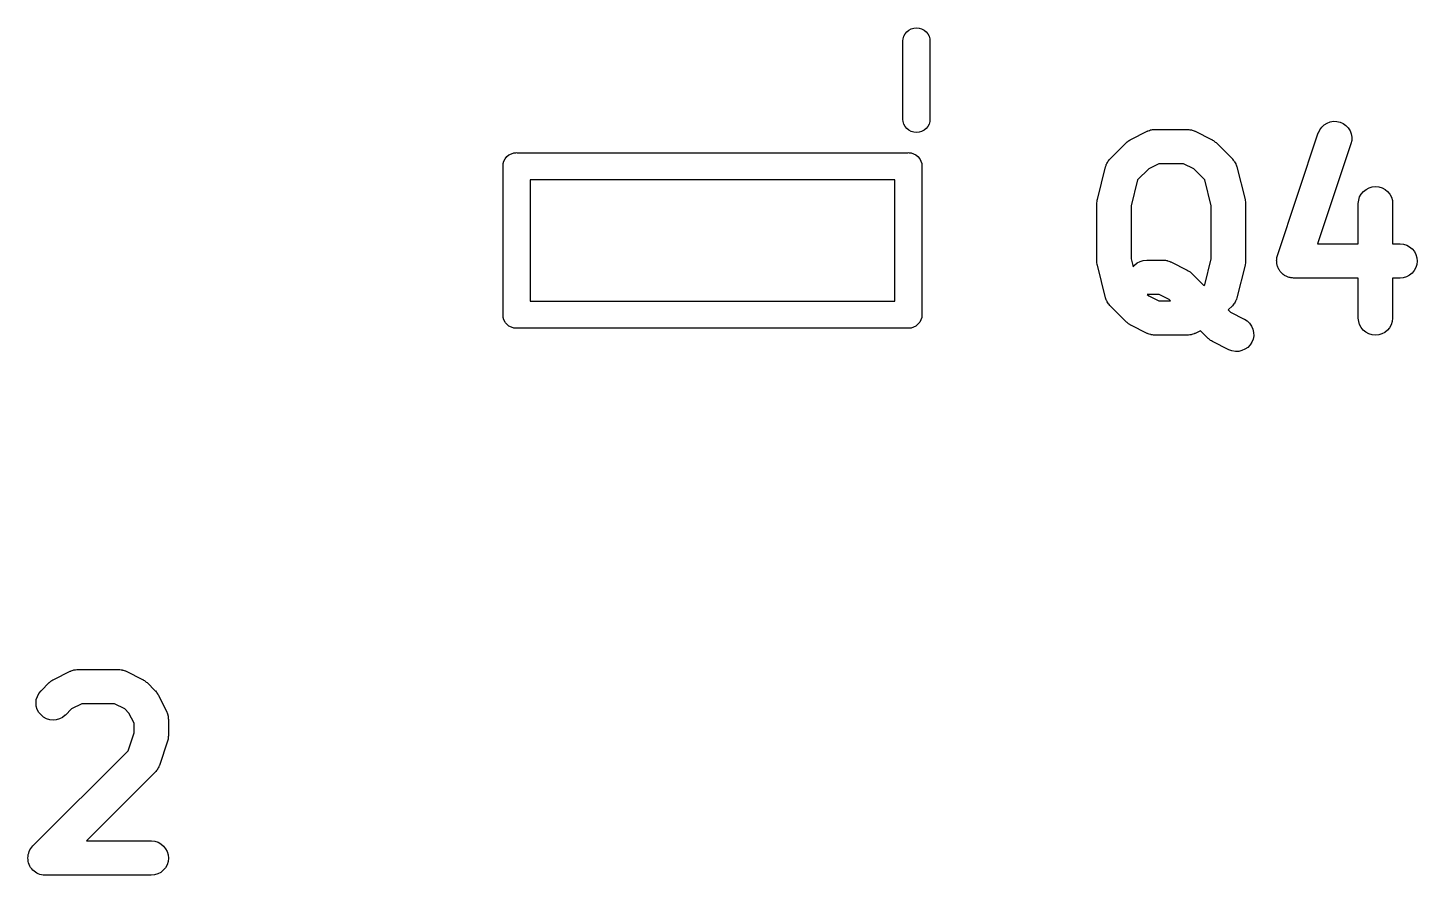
# Model space of a CAD drawing. Extents: x 52.4 to 149.4, y -66.8 to -27.6.
# Drawn here: x 110.93 to 121.22, y -43.7 to -37.42 of the extents above; entities that cross this region are included whole.
import ezdxf

# ---------------------------------------------------------------- set-up
doc = ezdxf.new("R2010")
doc.units = 0
doc.layers.add('BLACK', color=7, linetype='CONTINUOUS')

msp = doc.modelspace()

# ---------------------------------------------------------------- linework, layer by layer
at = {"layer": 'BLACK', "linetype": 'CONTINUOUS'}
for p, q in [((117.472, -37.4322), (117.49, -37.4264)), ((117.49, -37.4264), (117.51, -37.4245)), ((117.51, -37.4245), (117.53, -37.4264)), ((117.53, -37.4264), (117.548, -37.4322)), ((117.41, -37.5201), (117.411, -37.5054)), ((117.41, -38.1049), (117.41, -37.5201)), ((117.411, -37.5054), (117.417, -37.4865)), ((117.417, -37.4865), (117.426, -37.4692)), ((117.426, -37.4692), (117.439, -37.4539)), ((117.439, -37.4539), (117.454, -37.4415)), ((117.454, -37.4415), (117.472, -37.4322)), ((117.548, -37.4322), (117.566, -37.4415)), ((117.566, -37.4415), (117.581, -37.4539)), ((117.581, -37.4539), (117.594, -37.4692)), ((117.594, -37.4692), (117.603, -37.4865)), ((117.603, -37.4865), (117.609, -37.5054)), ((117.609, -37.5054), (117.61, -37.5201)), ((117.61, -37.5201), (117.61, -38.1049)), ((117.411, -38.1196), (117.41, -38.1049)), ((117.417, -38.1385), (117.411, -38.1196)), ((117.426, -38.1558), (117.417, -38.1385)), ((117.603, -38.1385), (117.594, -38.1558)), ((117.609, -38.1196), (117.603, -38.1385)), ((117.61, -38.1049), (117.609, -38.1196)), ((120.51, -38.1597), (120.528, -38.1428)), ((120.528, -38.1428), (120.549, -38.1299)), ((120.549, -38.1299), (120.572, -38.1212)), ((120.572, -38.1212), (120.597, -38.1173)), ((120.597, -38.1173), (120.622, -38.1182)), ((120.622, -38.1182), (120.646, -38.1238)), ((120.646, -38.1238), (120.668, -38.1341)), ((120.668, -38.1341), (120.688, -38.1485)), ((120.688, -38.1485), (120.705, -38.1666)), ((117.439, -38.1711), (117.426, -38.1558)), ((117.454, -38.1835), (117.439, -38.1711)), ((117.472, -38.1928), (117.454, -38.1835)), ((117.49, -38.1986), (117.472, -38.1928)), ((117.51, -38.2005), (117.49, -38.1986)), ((117.53, -38.1986), (117.51, -38.2005)), ((117.548, -38.1928), (117.53, -38.1986)), ((117.566, -38.1835), (117.548, -38.1928)), ((117.581, -38.1711), (117.566, -38.1835)), ((117.594, -38.1558), (117.581, -38.1711)), ((119.091, -38.2552), (119.097, -38.2514)), ((119.097, -38.2514), (119.217, -38.1909)), ((119.217, -38.1909), (119.219, -38.1901)), ((119.219, -38.1901), (119.223, -38.1889)), ((119.223, -38.1889), (119.226, -38.1871)), ((119.226, -38.1871), (119.234, -38.1846)), ((119.234, -38.1846), (119.242, -38.1816)), ((119.242, -38.1816), (119.246, -38.181)), ((119.246, -38.181), (119.25, -38.1799)), ((119.25, -38.1799), (119.258, -38.1791)), ((119.258, -38.1791), (119.267, -38.1777)), ((119.267, -38.1777), (119.271, -38.1779)), ((119.271, -38.1779), (119.274, -38.1775)), ((119.274, -38.1775), (119.516, -38.1775)), ((119.516, -38.1775), (119.518, -38.1775)), ((119.518, -38.1775), (119.522, -38.178)), ((119.522, -38.178), (119.525, -38.1779)), ((119.525, -38.1779), (119.534, -38.1793)), ((119.534, -38.1793), (119.543, -38.1803)), ((119.543, -38.1803), (119.546, -38.1814)), ((119.546, -38.1814), (119.55, -38.1821)), ((119.55, -38.1821), (119.558, -38.1852)), ((119.558, -38.1852), (119.566, -38.1878)), ((119.566, -38.1878), (119.569, -38.1896)), ((119.569, -38.1896), (119.573, -38.1909)), ((119.573, -38.1909), (119.694, -38.2514)), ((119.694, -38.2514), (119.696, -38.2522)), ((119.696, -38.2522), (119.702, -38.2561)), ((120.182, -39.111), (120.484, -38.2039)), ((120.484, -38.2039), (120.485, -38.2022)), ((120.485, -38.2022), (120.495, -38.1797)), ((120.495, -38.1797), (120.51, -38.1597)), ((120.705, -38.1666), (120.719, -38.1876)), ((120.719, -38.1876), (120.727, -38.2108)), ((120.727, -38.2108), (120.731, -38.2353)), ((120.731, -38.2353), (120.731, -38.26)), ((114.512, -38.3572), (114.53, -38.3514)), ((114.53, -38.3514), (114.545, -38.35)), ((114.545, -38.35), (114.55, -38.3495)), ((114.55, -38.3495), (114.555, -38.35)), ((114.555, -38.35), (117.445, -38.35)), ((117.445, -38.35), (117.45, -38.3495)), ((117.45, -38.3495), (117.455, -38.35)), ((117.455, -38.35), (117.47, -38.3514)), ((117.47, -38.3514), (117.488, -38.3572)), ((118.943, -38.3961), (119.064, -38.2752)), ((119.064, -38.2752), (119.065, -38.274)), ((119.065, -38.274), (119.07, -38.2695)), ((119.07, -38.2695), (119.076, -38.2646)), ((119.076, -38.2646), (119.08, -38.2618)), ((119.08, -38.2618), (119.084, -38.2585)), ((119.084, -38.2585), (119.091, -38.2552)), ((119.702, -38.2561), (119.708, -38.2595)), ((119.708, -38.2595), (119.712, -38.2628)), ((119.712, -38.2628), (119.716, -38.2657)), ((119.716, -38.2657), (119.721, -38.2707)), ((119.721, -38.2707), (119.727, -38.2752)), ((119.727, -38.2752), (119.848, -38.3961)), ((120.725, -38.2842), (120.479, -39.0242)), ((120.731, -38.26), (120.725, -38.2842)), ((114.45, -38.45), (114.451, -38.4304)), ((114.45, -38.4549), (114.45, -38.45)), ((114.45, -39.5451), (114.45, -38.4549)), ((114.451, -38.4304), (114.457, -38.4115)), ((114.457, -38.4115), (114.466, -38.3942)), ((114.466, -38.3942), (114.479, -38.3789)), ((114.479, -38.3789), (114.494, -38.3665)), ((114.494, -38.3665), (114.512, -38.3572)), ((117.488, -38.3572), (117.506, -38.3665)), ((117.506, -38.3665), (117.521, -38.3789)), ((117.521, -38.3789), (117.534, -38.3942)), ((117.534, -38.3942), (117.543, -38.4115)), ((117.543, -38.4115), (117.549, -38.4304)), ((117.549, -38.4304), (117.55, -38.45)), ((117.55, -38.45), (117.55, -38.4549)), ((117.55, -38.4549), (117.55, -39.5451)), ((118.849, -38.6971), (118.909, -38.4551)), ((118.909, -38.4551), (118.91, -38.4534)), ((118.91, -38.4534), (118.913, -38.4454)), ((118.913, -38.4454), (118.915, -38.4371)), ((118.915, -38.4371), (118.917, -38.4338)), ((118.917, -38.4338), (118.918, -38.4302)), ((118.918, -38.4302), (118.923, -38.4229)), ((118.923, -38.4229), (118.927, -38.4153)), ((118.927, -38.4153), (118.929, -38.4123)), ((118.929, -38.4123), (118.931, -38.4091)), ((118.931, -38.4091), (118.937, -38.4028)), ((118.937, -38.4028), (118.943, -38.3961)), ((119.304, -38.4315), (119.229, -38.4694)), ((119.486, -38.4315), (119.304, -38.4315)), ((119.562, -38.4694), (119.486, -38.4315)), ((119.848, -38.3961), (119.849, -38.3974)), ((119.849, -38.3974), (119.855, -38.4041)), ((119.855, -38.4041), (119.86, -38.4105)), ((119.86, -38.4105), (119.862, -38.4138)), ((119.862, -38.4138), (119.865, -38.4168)), ((119.865, -38.4168), (119.869, -38.4244)), ((119.869, -38.4244), (119.873, -38.4318)), ((119.873, -38.4318), (119.874, -38.4354)), ((119.874, -38.4354), (119.876, -38.4388)), ((119.876, -38.4388), (119.878, -38.4471)), ((119.878, -38.4471), (119.881, -38.4551)), ((119.881, -38.4551), (119.942, -38.6971)), ((114.65, -38.55), (114.65, -39.45)), ((117.35, -38.55), (114.65, -38.55)), ((117.35, -39.45), (117.35, -38.55)), ((119.147, -38.5509), (119.099, -38.7435)), ((119.229, -38.4694), (119.147, -38.5509)), ((119.643, -38.5509), (119.562, -38.4694)), ((119.692, -38.7435), (119.643, -38.5509)), ((120.79, -38.6778), (120.802, -38.6561)), ((120.802, -38.6561), (120.818, -38.6371)), ((120.818, -38.6371), (120.838, -38.6216)), ((120.838, -38.6216), (120.86, -38.6101)), ((120.86, -38.6101), (120.883, -38.6031)), ((120.883, -38.6031), (120.908, -38.6009)), ((120.908, -38.6009), (120.933, -38.6035)), ((120.933, -38.6035), (120.956, -38.6108)), ((120.956, -38.6108), (120.978, -38.6226)), ((120.978, -38.6226), (120.997, -38.6384)), ((120.997, -38.6384), (121.013, -38.6576)), ((121.013, -38.6576), (121.025, -38.6795)), ((118.845, -38.7216), (118.847, -38.7116)), ((118.845, -38.7238), (118.845, -38.7216)), ((118.845, -38.7261), (118.845, -38.7238)), ((118.845, -38.7279), (118.845, -38.7261)), ((118.845, -39.1512), (118.845, -38.7279)), ((118.847, -38.7116), (118.848, -38.7015)), ((118.848, -38.6993), (118.849, -38.6971)), ((118.848, -38.7015), (118.848, -38.6993)), ((119.099, -38.7435), (119.099, -39.1356)), ((119.692, -39.1356), (119.692, -38.7435)), ((119.942, -38.6971), (119.942, -38.6988)), ((119.942, -38.6988), (119.942, -38.701)), ((119.942, -38.701), (119.943, -38.7032)), ((119.943, -38.7032), (119.944, -38.7133)), ((119.944, -38.7133), (119.945, -38.7233)), ((119.945, -38.7233), (119.945, -38.7256)), ((119.945, -38.7256), (119.946, -38.7279)), ((119.946, -38.7279), (119.946, -39.1512)), ((120.78, -38.7261), (120.783, -38.7015)), ((120.78, -38.7279), (120.78, -38.7261)), ((120.78, -39.0242), (120.78, -38.7279)), ((120.783, -38.7015), (120.79, -38.6778)), ((121.025, -38.6795), (121.032, -38.7032)), ((121.032, -38.7032), (121.034, -38.7279)), ((121.034, -38.7279), (121.034, -39.0242)), ((120.479, -39.0242), (120.78, -39.0242)), ((121.034, -39.0242), (121.089, -39.0242)), ((121.089, -39.0242), (121.09, -39.0242)), ((121.09, -39.0242), (121.115, -39.027)), ((121.115, -39.027), (121.139, -39.0345)), ((121.139, -39.0345), (121.16, -39.0464)), ((121.16, -39.0464), (121.179, -39.0623)), ((121.179, -39.0623), (121.195, -39.0816)), ((118.845, -39.1534), (118.845, -39.1512)), ((118.845, -39.1557), (118.845, -39.1534)), ((118.846, -39.1658), (118.845, -39.1557)), ((118.847, -39.1759), (118.846, -39.1658)), ((118.848, -39.178), (118.847, -39.1759)), ((118.848, -39.1803), (118.848, -39.178)), ((119.099, -39.1356), (119.114, -39.1948)), ((119.124, -39.182), (119.144, -39.1664)), ((119.144, -39.1664), (119.165, -39.1547)), ((119.165, -39.1547), (119.189, -39.1476)), ((119.189, -39.1476), (119.214, -39.1451)), ((119.214, -39.1451), (119.335, -39.1451)), ((119.335, -39.1451), (119.337, -39.1452)), ((119.337, -39.1452), (119.34, -39.1456)), ((119.34, -39.1456), (119.344, -39.1455)), ((119.344, -39.1455), (119.353, -39.1469)), ((119.353, -39.1469), (119.361, -39.1479)), ((119.361, -39.1479), (119.365, -39.149)), ((119.365, -39.149), (119.368, -39.1497)), ((119.368, -39.1497), (119.377, -39.1528)), ((119.377, -39.1528), (119.385, -39.1554)), ((119.385, -39.1554), (119.388, -39.1572)), ((119.388, -39.1572), (119.392, -39.1585)), ((119.392, -39.1585), (119.513, -39.219)), ((119.643, -39.3282), (119.692, -39.1356)), ((119.943, -39.1776), (119.942, -39.1798)), ((119.944, -39.1675), (119.943, -39.1776)), ((119.945, -39.1575), (119.944, -39.1675)), ((119.946, -39.153), (119.945, -39.1552)), ((119.945, -39.1552), (119.945, -39.1575)), ((119.946, -39.1512), (119.946, -39.153)), ((120.175, -39.1503), (120.176, -39.1428)), ((120.176, -39.1551), (120.175, -39.1503)), ((120.176, -39.1352), (120.177, -39.1305)), ((120.176, -39.1428), (120.176, -39.1352)), ((120.176, -39.16), (120.176, -39.1551)), ((120.177, -39.1674), (120.176, -39.16)), ((120.177, -39.1305), (120.178, -39.1257)), ((120.178, -39.175), (120.177, -39.1674)), ((120.178, -39.1257), (120.18, -39.1184)), ((120.179, -39.1796), (120.178, -39.175)), ((120.18, -39.1184), (120.182, -39.111)), ((121.195, -39.0816), (121.206, -39.1036)), ((121.206, -39.1036), (121.213, -39.1274)), ((121.213, -39.1767), (121.206, -39.2004)), ((121.213, -39.1274), (121.216, -39.1521)), ((121.216, -39.1521), (121.213, -39.1767)), ((118.849, -39.182), (118.848, -39.1803)), ((118.909, -39.4239), (118.849, -39.182)), ((119.114, -39.1948), (119.124, -39.182)), ((119.513, -39.219), (119.514, -39.2198)), ((119.514, -39.2198), (119.52, -39.2237)), ((119.52, -39.2237), (119.526, -39.2271)), ((119.526, -39.2271), (119.53, -39.2304)), ((119.53, -39.2304), (119.535, -39.2333)), ((119.535, -39.2333), (119.54, -39.2383)), ((119.54, -39.2383), (119.546, -39.2428)), ((119.546, -39.2428), (119.637, -39.3344)), ((119.942, -39.182), (119.881, -39.4239)), ((119.942, -39.1798), (119.942, -39.182)), ((120.18, -39.1844), (120.179, -39.1796)), ((120.182, -39.1915), (120.18, -39.1844)), ((120.185, -39.1988), (120.182, -39.1915)), ((120.187, -39.2031), (120.185, -39.1988)), ((120.189, -39.2076), (120.187, -39.2031)), ((120.193, -39.214), (120.189, -39.2076)), ((120.196, -39.2207), (120.193, -39.214)), ((120.199, -39.2245), (120.196, -39.2207)), ((120.202, -39.2286), (120.199, -39.2245)), ((120.207, -39.2341), (120.202, -39.2286)), ((120.212, -39.24), (120.207, -39.2341)), ((120.215, -39.2432), (120.212, -39.24)), ((120.219, -39.2467), (120.215, -39.2432)), ((120.225, -39.2511), (120.219, -39.2467)), ((120.231, -39.256), (120.225, -39.2511)), ((120.235, -39.2583), (120.231, -39.256)), ((120.239, -39.2611), (120.235, -39.2583)), ((120.246, -39.2643), (120.239, -39.2611)), ((120.252, -39.2679), (120.246, -39.2643)), ((120.257, -39.2694), (120.252, -39.2679)), ((120.261, -39.2714), (120.257, -39.2694)), ((120.269, -39.2731), (120.261, -39.2714)), ((120.276, -39.2754), (120.269, -39.2731)), ((120.281, -39.276), (120.276, -39.2754)), ((120.286, -39.2771), (120.281, -39.276)), ((120.293, -39.2773), (120.286, -39.2771)), ((120.301, -39.2782), (120.293, -39.2773)), ((120.302, -39.2782), (120.301, -39.2782)), ((120.78, -39.2782), (120.302, -39.2782)), ((120.78, -39.5745), (120.78, -39.2782)), ((121.089, -39.2782), (121.034, -39.2782)), ((121.034, -39.2782), (121.034, -39.5745)), ((121.113, -39.2758), (121.089, -39.2782)), ((121.137, -39.2686), (121.113, -39.2758)), ((121.159, -39.257), (121.137, -39.2686)), ((121.178, -39.2413), (121.159, -39.257)), ((121.194, -39.2222), (121.178, -39.2413)), ((121.206, -39.2004), (121.194, -39.2222)), ((119.637, -39.3344), (119.643, -39.3282)), ((114.65, -39.45), (117.35, -39.45)), ((118.912, -39.432), (118.909, -39.4239)), ((118.914, -39.4403), (118.912, -39.432)), ((118.916, -39.4437), (118.914, -39.4403)), ((118.918, -39.4472), (118.916, -39.4437)), ((118.922, -39.4546), (118.918, -39.4472)), ((118.926, -39.4623), (118.922, -39.4546)), ((118.928, -39.4652), (118.926, -39.4623)), ((118.93, -39.4685), (118.928, -39.4652)), ((118.936, -39.4749), (118.93, -39.4685)), ((118.941, -39.4816), (118.936, -39.4749)), ((118.943, -39.4829), (118.941, -39.4816)), ((119.064, -39.6039), (118.943, -39.4829)), ((119.218, -39.3991), (119.229, -39.4097)), ((119.305, -39.3991), (119.218, -39.3991)), ((119.229, -39.4097), (119.304, -39.4475)), ((119.304, -39.4475), (119.391, -39.4475)), ((119.38, -39.437), (119.305, -39.3991)), ((119.391, -39.4475), (119.38, -39.437)), ((119.848, -39.4829), (119.817, -39.514)), ((119.853, -39.4763), (119.848, -39.4829)), ((119.859, -39.4699), (119.853, -39.4763)), ((119.861, -39.4667), (119.859, -39.4699)), ((119.864, -39.4637), (119.861, -39.4667)), ((119.868, -39.4562), (119.864, -39.4637)), ((119.872, -39.4488), (119.868, -39.4562)), ((119.874, -39.4453), (119.872, -39.4488)), ((119.875, -39.4419), (119.874, -39.4453)), ((119.878, -39.4337), (119.875, -39.4419)), ((119.881, -39.4256), (119.878, -39.4337)), ((119.881, -39.4239), (119.881, -39.4256)), ((114.45, -39.55), (114.45, -39.5451)), ((114.451, -39.5696), (114.45, -39.55)), ((114.457, -39.5885), (114.451, -39.5696)), ((114.466, -39.6058), (114.457, -39.5885)), ((117.543, -39.5885), (117.534, -39.6058)), ((117.549, -39.5696), (117.543, -39.5885)), ((117.55, -39.55), (117.549, -39.5696)), ((117.55, -39.5451), (117.55, -39.55)), ((119.817, -39.514), (119.833, -39.5306)), ((119.833, -39.5306), (119.936, -39.5819)), ((119.936, -39.5819), (119.937, -39.5827)), ((119.937, -39.5827), (119.958, -39.5962)), ((120.783, -39.5992), (120.78, -39.5745)), ((121.034, -39.5763), (121.031, -39.6009)), ((121.034, -39.5745), (121.034, -39.5763)), ((114.469, -39.609), (114.466, -39.6058)), ((114.479, -39.6211), (114.469, -39.609)), ((114.494, -39.6335), (114.479, -39.6211)), ((114.512, -39.6428), (114.494, -39.6335)), ((114.53, -39.6486), (114.512, -39.6428)), ((114.55, -39.6505), (114.53, -39.6486)), ((114.555, -39.65), (114.55, -39.6505)), ((117.445, -39.65), (114.555, -39.65)), ((117.45, -39.6505), (117.445, -39.65)), ((117.455, -39.65), (117.45, -39.6505)), ((117.47, -39.6486), (117.455, -39.65)), ((117.488, -39.6428), (117.47, -39.6486)), ((117.506, -39.6335), (117.488, -39.6428)), ((117.521, -39.6211), (117.506, -39.6335)), ((117.534, -39.6058), (117.521, -39.6211)), ((119.069, -39.6084), (119.064, -39.6039)), ((119.074, -39.6133), (119.069, -39.6084)), ((119.079, -39.6162), (119.074, -39.6133)), ((119.083, -39.6196), (119.079, -39.6162)), ((119.089, -39.6229), (119.083, -39.6196)), ((119.095, -39.6268), (119.089, -39.6229)), ((119.097, -39.6276), (119.095, -39.6268)), ((119.217, -39.6881), (119.097, -39.6276)), ((119.221, -39.6895), (119.217, -39.6881)), ((119.224, -39.6913), (119.221, -39.6895)), ((119.233, -39.6939), (119.224, -39.6913)), ((119.565, -39.6919), (119.556, -39.6944)), ((119.568, -39.6902), (119.565, -39.6919)), ((119.571, -39.6889), (119.568, -39.6902)), ((119.573, -39.6881), (119.571, -39.6889)), ((119.612, -39.6686), (119.573, -39.6881)), ((119.668, -39.7248), (119.612, -39.6686)), ((119.958, -39.5962), (119.976, -39.6134)), ((119.976, -39.6134), (119.99, -39.6338)), ((119.99, -39.6338), (120, -39.6566)), ((120, -39.6566), (120.005, -39.6808)), ((120.005, -39.6808), (120.006, -39.7056)), ((120.79, -39.6229), (120.783, -39.5992)), ((120.801, -39.6448), (120.79, -39.6229)), ((120.817, -39.664), (120.801, -39.6448)), ((120.836, -39.6798), (120.817, -39.664)), ((120.858, -39.6916), (120.836, -39.6798)), ((120.882, -39.6989), (120.858, -39.6916)), ((120.955, -39.6923), (120.931, -39.6993)), ((120.977, -39.6808), (120.955, -39.6923)), ((120.996, -39.6653), (120.977, -39.6808)), ((121.012, -39.6463), (120.996, -39.6653)), ((121.024, -39.6246), (121.012, -39.6463)), ((121.031, -39.6009), (121.024, -39.6246)), ((119.241, -39.697), (119.233, -39.6939)), ((119.244, -39.6976), (119.241, -39.697)), ((119.248, -39.6987), (119.244, -39.6976)), ((119.257, -39.6997), (119.248, -39.6987)), ((119.265, -39.7012), (119.257, -39.6997)), ((119.269, -39.7011), (119.265, -39.7012)), ((119.273, -39.7015), (119.269, -39.7011)), ((119.274, -39.7015), (119.273, -39.7015)), ((119.516, -39.7015), (119.274, -39.7015)), ((119.52, -39.7012), (119.516, -39.7015)), ((119.524, -39.7013), (119.52, -39.7012)), ((119.532, -39.7), (119.524, -39.7013)), ((119.541, -39.6991), (119.532, -39.7)), ((119.544, -39.698), (119.541, -39.6991)), ((119.548, -39.6974), (119.544, -39.698)), ((119.556, -39.6944), (119.548, -39.6974)), ((119.674, -39.7293), (119.668, -39.7248)), ((119.679, -39.7343), (119.674, -39.7293)), ((119.683, -39.7372), (119.679, -39.7343)), ((119.687, -39.7405), (119.683, -39.7372)), ((119.694, -39.7439), (119.687, -39.7405)), ((119.7, -39.7478), (119.694, -39.7439)), ((119.701, -39.7486), (119.7, -39.7478)), ((119.822, -39.8091), (119.701, -39.7486)), ((119.962, -39.7919), (119.941, -39.8061)), ((119.979, -39.774), (119.962, -39.7919)), ((119.992, -39.7531), (119.979, -39.774)), ((120.001, -39.73), (119.992, -39.7531)), ((120.006, -39.7056), (120.001, -39.73)), ((120.906, -39.7015), (120.882, -39.6989)), ((120.931, -39.6993), (120.906, -39.7015)), ((119.845, -39.8179), (119.822, -39.8091)), ((119.87, -39.8221), (119.845, -39.8179)), ((119.895, -39.8215), (119.87, -39.8221)), ((119.919, -39.8161), (119.895, -39.8215)), ((119.941, -39.8061), (119.919, -39.8161)), ((111.104, -42.2646), (111.108, -42.2618)), ((111.108, -42.2618), (111.112, -42.2585)), ((111.112, -42.2585), (111.119, -42.2552)), ((111.119, -42.2552), (111.125, -42.2514)), ((111.125, -42.2514), (111.246, -42.1909)), ((111.246, -42.1909), (111.247, -42.1901)), ((111.247, -42.1901), (111.251, -42.1889)), ((111.251, -42.1889), (111.254, -42.1871)), ((111.254, -42.1871), (111.262, -42.1846)), ((111.262, -42.1846), (111.27, -42.1816)), ((111.27, -42.1816), (111.274, -42.181)), ((111.274, -42.181), (111.278, -42.1799)), ((111.278, -42.1799), (111.286, -42.1791)), ((111.286, -42.1791), (111.295, -42.1777)), ((111.295, -42.1777), (111.299, -42.1779)), ((111.299, -42.1779), (111.302, -42.1775)), ((111.302, -42.1775), (111.605, -42.1775)), ((111.605, -42.1775), (111.607, -42.1775)), ((111.607, -42.1775), (111.61, -42.178)), ((111.61, -42.178), (111.614, -42.1779)), ((111.614, -42.1779), (111.623, -42.1793)), ((111.623, -42.1793), (111.631, -42.1803)), ((111.631, -42.1803), (111.635, -42.1814)), ((111.635, -42.1814), (111.638, -42.1821)), ((111.638, -42.1821), (111.647, -42.1852)), ((111.647, -42.1852), (111.655, -42.1878)), ((111.655, -42.1878), (111.658, -42.1896)), ((111.658, -42.1896), (111.662, -42.1909)), ((111.662, -42.1909), (111.783, -42.2514)), ((111.783, -42.2514), (111.784, -42.2522)), ((111.784, -42.2522), (111.79, -42.2561)), ((111.79, -42.2561), (111.796, -42.2595)), ((111.796, -42.2595), (111.8, -42.2628)), ((111.8, -42.2628), (111.805, -42.2657)), ((111.004, -42.3767), (111.015, -42.3548)), ((111.015, -42.3548), (111.031, -42.3357)), ((111.031, -42.3357), (111.092, -42.2752)), ((111.092, -42.2752), (111.093, -42.274)), ((111.093, -42.274), (111.098, -42.2695)), ((111.098, -42.2695), (111.104, -42.2646)), ((111.805, -42.2657), (111.81, -42.2707)), ((111.81, -42.2707), (111.816, -42.2752)), ((111.816, -42.2752), (111.876, -42.3357)), ((111.876, -42.3357), (111.877, -42.3369)), ((111.877, -42.3369), (111.882, -42.3425)), ((111.882, -42.3425), (111.887, -42.3477)), ((111.887, -42.3477), (111.889, -42.3522)), ((111.889, -42.3522), (111.893, -42.3563)), ((111.893, -42.3563), (111.896, -42.3626)), ((111.896, -42.3626), (111.9, -42.3687)), ((110.994, -42.425), (110.996, -42.4004)), ((110.996, -42.4497), (110.994, -42.425)), ((110.996, -42.4004), (111.004, -42.3767)), ((111.003, -42.4735), (110.996, -42.4497)), ((111.332, -42.4315), (111.257, -42.4694)), ((111.575, -42.4315), (111.332, -42.4315)), ((111.65, -42.4694), (111.575, -42.4315)), ((111.9, -42.3687), (111.96, -42.4896)), ((111.015, -42.4954), (111.003, -42.4735)), ((111.031, -42.5146), (111.015, -42.4954)), ((111.05, -42.5305), (111.031, -42.5146)), ((111.071, -42.5424), (111.05, -42.5305)), ((111.095, -42.5498), (111.071, -42.5424)), ((111.12, -42.5525), (111.095, -42.5498)), ((111.144, -42.5503), (111.12, -42.5525)), ((111.168, -42.5434), (111.144, -42.5503)), ((111.19, -42.532), (111.168, -42.5434)), ((111.209, -42.5165), (111.19, -42.532)), ((111.211, -42.5153), (111.209, -42.5165)), ((111.257, -42.4694), (111.211, -42.5153)), ((111.682, -42.5007), (111.65, -42.4694)), ((111.72, -42.5764), (111.682, -42.5007)), ((111.96, -42.4896), (111.961, -42.4912)), ((111.961, -42.4912), (111.962, -42.4947)), ((111.962, -42.4947), (111.964, -42.498)), ((111.964, -42.498), (111.967, -42.5063)), ((111.967, -42.5063), (111.97, -42.5145)), ((111.97, -42.5145), (111.97, -42.5182)), ((111.97, -42.5182), (111.971, -42.5218)), ((111.971, -42.5218), (111.972, -42.5304)), ((111.972, -42.5304), (111.973, -42.539)), ((111.973, -42.539), (111.973, -42.5427)), ((111.973, -42.5427), (111.974, -42.5464)), ((111.974, -42.5464), (111.974, -42.6674)), ((111.675, -42.7802), (111.72, -42.6468)), ((111.72, -42.6468), (111.72, -42.5764)), ((111.974, -42.6692), (111.973, -42.6762)), ((111.974, -42.6674), (111.974, -42.6692)), ((111.967, -42.7075), (111.907, -42.889)), ((111.969, -42.7006), (111.967, -42.7075)), ((111.971, -42.6938), (111.969, -42.7006)), ((111.973, -42.6834), (111.971, -42.6885)), ((111.971, -42.6885), (111.971, -42.6938)), ((111.973, -42.6762), (111.973, -42.6834)), ((110.971, -43.4847), (111.675, -42.7802)), ((111.876, -42.9386), (111.367, -43.4475)), ((111.878, -42.9357), (111.876, -42.9386)), ((111.881, -42.9332), (111.878, -42.9357)), ((111.886, -42.9262), (111.881, -42.9332)), ((111.892, -42.9195), (111.886, -42.9262)), ((111.893, -42.9162), (111.892, -42.9195)), ((111.896, -42.9131), (111.893, -42.9162)), ((111.899, -42.9053), (111.896, -42.9131)), ((111.903, -42.8976), (111.899, -42.9053)), ((111.905, -42.894), (111.903, -42.8976)), ((111.906, -42.8906), (111.905, -42.894)), ((111.907, -42.889), (111.906, -42.8906)), ((110.955, -43.5035), (110.963, -43.4942)), ((110.963, -43.4942), (110.971, -43.4847)), ((111.367, -43.4475), (111.847, -43.4475)), ((111.847, -43.4475), (111.848, -43.4475)), ((111.848, -43.4475), (111.873, -43.4503)), ((111.873, -43.4503), (111.897, -43.4578)), ((111.897, -43.4578), (111.918, -43.4697)), ((111.918, -43.4697), (111.937, -43.4857)), ((111.937, -43.4857), (111.953, -43.505)), ((110.933, -43.5736), (110.935, -43.5616)), ((110.933, -43.5739), (110.933, -43.5736)), ((110.933, -43.5741), (110.933, -43.5739)), ((110.935, -43.5861), (110.933, -43.5741)), ((110.935, -43.5616), (110.936, -43.5494)), ((110.936, -43.5983), (110.935, -43.5861)), ((110.936, -43.549), (110.94, -43.5373)), ((110.936, -43.5492), (110.936, -43.549)), ((110.936, -43.5494), (110.936, -43.5492)), ((110.936, -43.5985), (110.936, -43.5983)), ((110.936, -43.5988), (110.936, -43.5985)), ((110.939, -43.6103), (110.936, -43.5988)), ((110.94, -43.5373), (110.943, -43.5257)), ((110.943, -43.5253), (110.949, -43.5145)), ((110.943, -43.5255), (110.943, -43.5253)), ((110.943, -43.5257), (110.943, -43.5255)), ((110.949, -43.5145), (110.955, -43.5039)), ((110.955, -43.5037), (110.955, -43.5035)), ((110.955, -43.5039), (110.955, -43.5037)), ((111.953, -43.505), (111.964, -43.5269)), ((111.964, -43.5269), (111.971, -43.5507)), ((111.971, -43.5507), (111.974, -43.5754)), ((111.974, -43.5754), (111.971, -43.6001)), ((110.943, -43.6221), (110.939, -43.6103)), ((110.943, -43.6223), (110.943, -43.6221)), ((110.943, -43.6225), (110.943, -43.6223)), ((110.949, -43.6333), (110.943, -43.6225)), ((110.954, -43.6441), (110.949, -43.6333)), ((110.954, -43.6442), (110.954, -43.6441)), ((110.954, -43.6444), (110.954, -43.6442)), ((110.962, -43.6539), (110.954, -43.6444)), ((110.97, -43.6634), (110.962, -43.6539)), ((110.97, -43.6635), (110.97, -43.6634)), ((110.97, -43.6637), (110.97, -43.6635)), ((110.979, -43.6715), (110.97, -43.6637)), ((110.989, -43.6793), (110.979, -43.6715)), ((110.989, -43.6794), (110.989, -43.6793)), ((110.989, -43.6796), (110.989, -43.6794)), ((111, -43.6854), (110.989, -43.6796)), ((111.01, -43.6913), (111, -43.6854)), ((111.011, -43.6913), (111.01, -43.6913)), ((111.011, -43.6914), (111.011, -43.6913)), ((111.022, -43.695), (111.011, -43.6914)), ((111.034, -43.6987), (111.022, -43.695)), ((111.034, -43.6988), (111.034, -43.6987)), ((111.035, -43.6988), (111.034, -43.6988)), ((111.046, -43.7001), (111.035, -43.6988)), ((111.059, -43.7015), (111.046, -43.7001)), ((111.06, -43.7015), (111.059, -43.7015)), ((111.059, -43.7015), (111.059, -43.7015)), ((111.059, -43.7015), (111.059, -43.7015)), ((111.059, -43.7015), (111.059, -43.7015)), ((111.847, -43.7015), (111.06, -43.7015)), ((111.871, -43.6991), (111.847, -43.7015)), ((111.895, -43.6919), (111.871, -43.6991)), ((111.917, -43.6803), (111.895, -43.6919)), ((111.936, -43.6646), (111.917, -43.6803)), ((111.952, -43.6455), (111.936, -43.6646)), ((111.964, -43.6237), (111.952, -43.6455)), ((111.971, -43.6001), (111.964, -43.6237))]:
    msp.add_line(p, q, dxfattribs=at)

doc.saveas('drawing.dxf')
